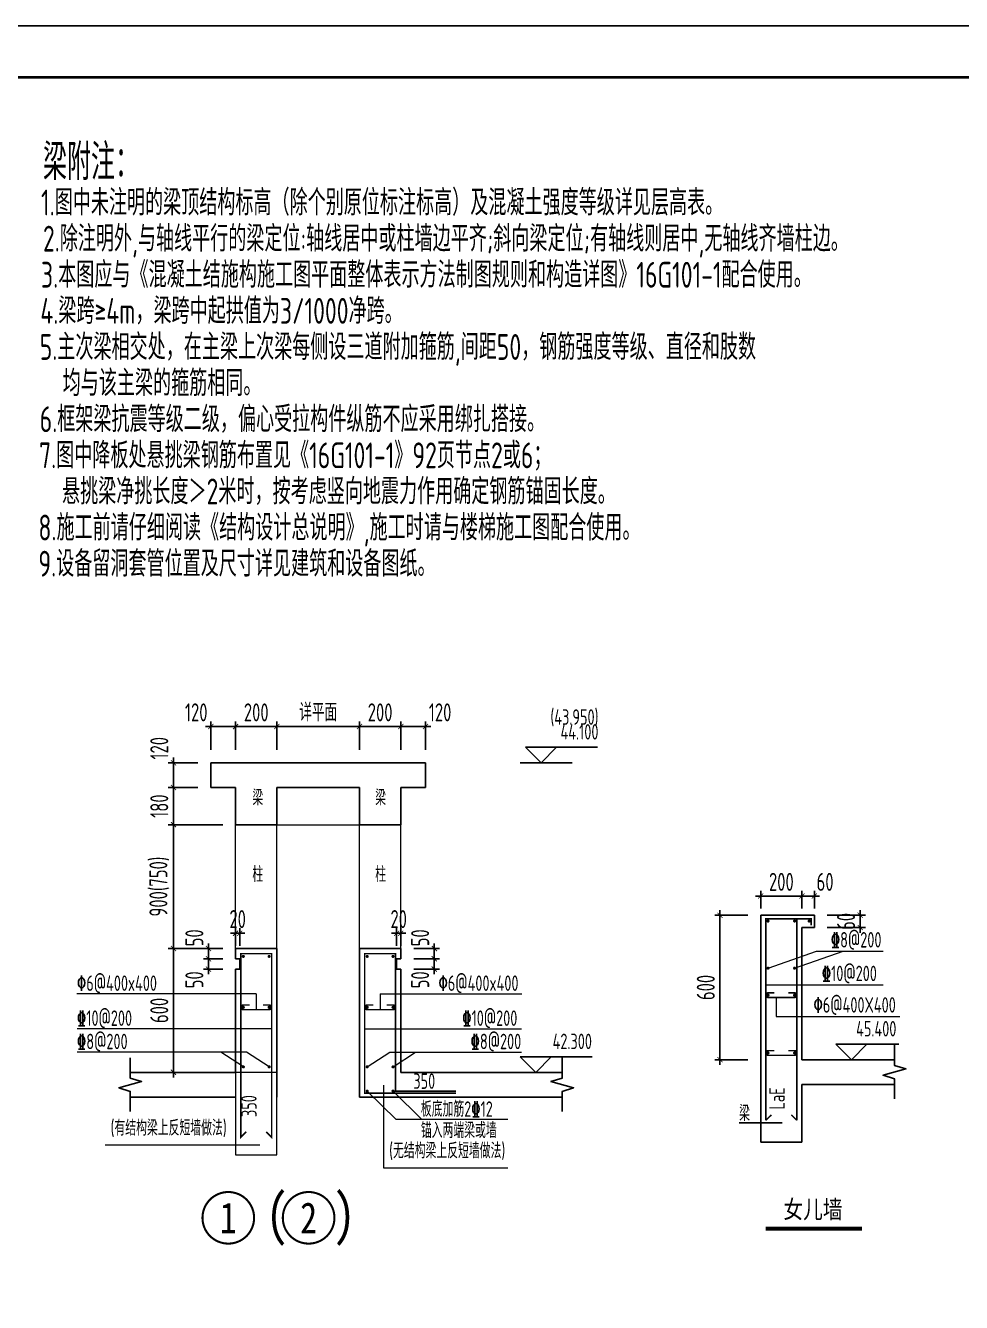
# Model space of a CAD drawing. Header units: millimetres. Extents: x -202076 to 1082610, y -439651 to 179350.
# Drawn here: x 464497 to 482626, y -378228 to -353478 of the extents above; entities that cross this region are included whole.
import ezdxf
from ezdxf.enums import TextEntityAlignment as Align

# ---------------------------------------------------------------- set-up
doc = ezdxf.new("R2010")
doc.units = ezdxf.units.MM
doc.header["$LTSCALE"] = 1000
for name, color, linetype in [('A_STR-砼墙', 51, 'Continuous'), ('A_STR-砼柱', 51, 'Continuous'), ('REIN', 1, 'Continuous'), ('s-dim', 3, 'Continuous'), ('S-REIN', 1, 'Continuous'), ('s-text', 7, 'Continuous'), ('s-thin', 3, 'Continuous'), ('TEXT', 7, 'Continuous'), ('THIN', 7, 'Continuous'), ('TK', 7, 'Continuous'), ('墙柱说明', 7, 'Continuous'), ('楼板负筋钢筋', 1, 'Continuous')]:
    doc.layers.add(name, color=color, linetype=linetype)
doc.layers.add('DIM', color=3, linetype='Continuous', lineweight=0)
doc.layers.add('尺寸标注-板', color=3, linetype='Continuous', lineweight=18)
doc.styles.add('-宋体', font='simhei.ttf', dxfattribs={"width": 0.8})
doc.styles.add('_ROS', font='ros.shx', dxfattribs={"width": 0.6, "bigfont": 'JD.SHX'})
doc.styles.add('TSSD_Dimension', font='tssdeng.shx', dxfattribs={"width": 0.7, "bigfont": 'hztxt.shx'})
doc.styles.add('TSSD_Label', font='tssdeng.shx', dxfattribs={"width": 0.7, "bigfont": 'Hztxt.shx'})
doc.styles.add('TSSD_Num', font='Tssdeng.shx', dxfattribs={"width": 0.7, "bigfont": 'hztxt.shx'})
doc.styles.add('TSSD_Rein', font='tssdeng.shx', dxfattribs={"width": 0.7, "bigfont": 'hztxt.shx'})
doc.dimstyles.new('TSSD_25_100', dxfattribs={"dimtxt": 350, "dimasz": 100, "dimexe": 100, "dimexo": 250, "dimgap": 100, "dimtad": 1, "dimdec": 0, "dimlfac": 0.25, "dimzin": 0, "dimdsep": 46, "dimtxsty": 'TSSD_Dimension', "dimblk": 'ARCHTICK', "dimblk1": 'ARCHTICK', "dimblk2": 'ARCHTICK', "dimcen": 0, "dimdle": 100, "dimclrt": 7, "dimadec": 0, "dimazin": 0, "dimtfac": 1, "dimtdec": 0, "dimtix": 1, "dimtmove": 2, "dimatfit": 3, "dimfxl": 1, "dimtolj": 1, "dimtzin": 0, "dimarcsym": 0})

# ---------------------------------------------------------------- blocks, each defined once
blk = doc.blocks.new('图框-A1')
for points, const_width in [([(0, 0), (841, 0), (841, 594), (0, 594)], 0.05), ([(766, 584), (25, 584), (25, 10), (766, 10)], 0.5)]:
    blk.add_lwpolyline(points, close=True, dxfattribs=dict(const_width=const_width))
blk = doc.blocks.new('_ARCHTICK')
at = {"color": 0, "linetype": 'ByBlock', "const_width": 0.15}
blk.add_lwpolyline([(-0.5, -0.5), (0.5, 0.5)], dxfattribs=at)
blk = doc.blocks.new('*D3379')
at = {"layer": 'Defpoints', "color": 0, "transparency": 16777216}
for p in [(468565, -367066), (468085, -367768), (468565, -367768)]:
    blk.add_point(p, dxfattribs=at)
at = {"layer": 's-dim', "color": 0, "lineweight": -2, "transparency": 16777216}
for p, q in [((468085, -367518), (468085, -366966)), ((468565, -367518), (468565, -366966)), ((467985, -367066), (468665, -367066))]:
    blk.add_line(p, q, dxfattribs=at)
at = {"layer": 's-dim', "color": 0, "lineweight": -2, "transparency": 16777216, "xscale": 100, "yscale": 100, "zscale": 100, "rotation": 180}
blk.add_blockref('_ARCHTICK', (468085, -367066), dxfattribs=at)
at = {"layer": 's-dim', "color": 0, "lineweight": -2, "transparency": 16777216, "xscale": 100, "yscale": 100, "zscale": 100}
blk.add_blockref('_ARCHTICK', (468565, -367066), dxfattribs=at)
at = {"layer": 's-dim', "color": 7, "transparency": 16777216, "insert": (467803, -366791), "char_height": 350, "attachment_point": 5, "style": 'TSSD_Dimension'}
blk.add_mtext('\\A1;120', dxfattribs=at)
blk = doc.blocks.new('*D3380')
at = {"layer": 'Defpoints', "color": 0, "transparency": 16777216}
for p in [(469365, -367066), (468565, -367768), (469365, -367768)]:
    blk.add_point(p, dxfattribs=at)
at = {"layer": 's-dim', "color": 0, "lineweight": -2, "transparency": 16777216}
for p, q in [((468565, -367518), (468565, -366966)), ((469365, -367518), (469365, -366966)), ((468465, -367066), (469465, -367066))]:
    blk.add_line(p, q, dxfattribs=at)
at = {"layer": 's-dim', "color": 0, "lineweight": -2, "transparency": 16777216, "xscale": 100, "yscale": 100, "zscale": 100, "rotation": 180}
blk.add_blockref('_ARCHTICK', (468565, -367066), dxfattribs=at)
at = {"layer": 's-dim', "color": 0, "lineweight": -2, "transparency": 16777216, "xscale": 100, "yscale": 100, "zscale": 100}
blk.add_blockref('_ARCHTICK', (469365, -367066), dxfattribs=at)
at = {"layer": 's-dim', "color": 7, "transparency": 16777216, "insert": (468965, -366791), "char_height": 350, "attachment_point": 5, "style": 'TSSD_Dimension'}
blk.add_mtext('\\A1;200', dxfattribs=at)
blk = doc.blocks.new('*D3381')
at = {"layer": 'Defpoints', "color": 0, "transparency": 16777216}
for p in [(470965, -367066), (469365, -367768), (470965, -367768)]:
    blk.add_point(p, dxfattribs=at)
at = {"layer": 's-dim', "color": 0, "lineweight": -2, "transparency": 16777216}
for p, q in [((469365, -367518), (469365, -366966)), ((470965, -367518), (470965, -366966)), ((469265, -367066), (471065, -367066))]:
    blk.add_line(p, q, dxfattribs=at)
at = {"layer": 's-dim', "color": 0, "lineweight": -2, "transparency": 16777216, "xscale": 100, "yscale": 100, "zscale": 100, "rotation": 180}
blk.add_blockref('_ARCHTICK', (469365, -367066), dxfattribs=at)
at = {"layer": 's-dim', "color": 0, "lineweight": -2, "transparency": 16777216, "xscale": 100, "yscale": 100, "zscale": 100}
blk.add_blockref('_ARCHTICK', (470965, -367066), dxfattribs=at)
at = {"layer": 's-dim', "color": 7, "transparency": 16777216, "insert": (470165, -366791), "char_height": 350, "attachment_point": 5, "style": 'TSSD_Dimension'}
blk.add_mtext('\\A1;详平面', dxfattribs=at)
blk = doc.blocks.new('*D3382')
at = {"layer": 'Defpoints', "color": 0, "transparency": 16777216}
for p in [(471765, -367066), (470965, -367768), (471765, -367768)]:
    blk.add_point(p, dxfattribs=at)
at = {"layer": 's-dim', "color": 0, "lineweight": -2, "transparency": 16777216}
for p, q in [((470965, -367518), (470965, -366966)), ((471765, -367518), (471765, -366966)), ((470865, -367066), (471865, -367066))]:
    blk.add_line(p, q, dxfattribs=at)
at = {"layer": 's-dim', "color": 0, "lineweight": -2, "transparency": 16777216, "xscale": 100, "yscale": 100, "zscale": 100, "rotation": 180}
blk.add_blockref('_ARCHTICK', (470965, -367066), dxfattribs=at)
at = {"layer": 's-dim', "color": 0, "lineweight": -2, "transparency": 16777216, "xscale": 100, "yscale": 100, "zscale": 100}
blk.add_blockref('_ARCHTICK', (471765, -367066), dxfattribs=at)
at = {"layer": 's-dim', "color": 7, "transparency": 16777216, "insert": (471365, -366791), "char_height": 350, "attachment_point": 5, "style": 'TSSD_Dimension'}
blk.add_mtext('\\A1;200', dxfattribs=at)
blk = doc.blocks.new('*D3383')
at = {"layer": 'Defpoints', "color": 0, "transparency": 16777216}
for p in [(472245, -367066), (471765, -367768), (472245, -367768)]:
    blk.add_point(p, dxfattribs=at)
at = {"layer": 's-dim', "color": 0, "lineweight": -2, "transparency": 16777216}
for p, q in [((471765, -367518), (471765, -366966)), ((472245, -367518), (472245, -366966)), ((471665, -367066), (472345, -367066))]:
    blk.add_line(p, q, dxfattribs=at)
at = {"layer": 's-dim', "color": 0, "lineweight": -2, "transparency": 16777216, "xscale": 100, "yscale": 100, "zscale": 100, "rotation": 180}
blk.add_blockref('_ARCHTICK', (471765, -367066), dxfattribs=at)
at = {"layer": 's-dim', "color": 0, "lineweight": -2, "transparency": 16777216, "xscale": 100, "yscale": 100, "zscale": 100}
blk.add_blockref('_ARCHTICK', (472245, -367066), dxfattribs=at)
at = {"layer": 's-dim', "color": 7, "transparency": 16777216, "insert": (472527, -366791), "char_height": 350, "attachment_point": 5, "style": 'TSSD_Dimension'}
blk.add_mtext('\\A1;120', dxfattribs=at)
blk = doc.blocks.new('*D3384')
at = {"layer": 'Defpoints', "color": 0, "transparency": 16777216}
for p in [(468085, -367768), (467362, -368248), (468085, -368248)]:
    blk.add_point(p, dxfattribs=at)
at = {"layer": 's-dim', "color": 0, "lineweight": -2, "transparency": 16777216}
for p, q in [((467835, -367768), (467262, -367768)), ((467362, -367668), (467362, -368348)), ((467835, -368248), (467262, -368248))]:
    blk.add_line(p, q, dxfattribs=at)
at = {"layer": 's-dim', "color": 0, "lineweight": -2, "transparency": 16777216, "xscale": 100, "yscale": 100, "zscale": 100}
for p, rotation in [((467362, -367768), 90), ((467362, -368248), 270)]:
    blk.add_blockref('_ARCHTICK', p, dxfattribs=dict(at, rotation=rotation))
at = {"layer": 's-dim', "color": 7, "transparency": 16777216, "insert": (467087, -367486), "char_height": 350, "attachment_point": 5, "rotation": 90, "style": 'TSSD_Dimension'}
blk.add_mtext('\\A1;120', dxfattribs=at)
blk = doc.blocks.new('*D3385')
at = {"layer": 'Defpoints', "color": 0, "transparency": 16777216}
for p in [(468085, -368248), (467362, -368968), (468565, -368968)]:
    blk.add_point(p, dxfattribs=at)
at = {"layer": 's-dim', "color": 0, "lineweight": -2, "transparency": 16777216}
for p, q in [((467835, -368248), (467262, -368248)), ((467362, -368148), (467362, -369068)), ((468315, -368968), (467262, -368968))]:
    blk.add_line(p, q, dxfattribs=at)
at = {"layer": 's-dim', "color": 0, "lineweight": -2, "transparency": 16777216, "xscale": 100, "yscale": 100, "zscale": 100}
for p, rotation in [((467362, -368248), 90), ((467362, -368968), 270)]:
    blk.add_blockref('_ARCHTICK', p, dxfattribs=dict(at, rotation=rotation))
at = {"layer": 's-dim', "color": 7, "transparency": 16777216, "insert": (467087, -368608), "char_height": 350, "attachment_point": 5, "rotation": 90, "style": 'TSSD_Dimension'}
blk.add_mtext('\\A1;180', dxfattribs=at)
blk = doc.blocks.new('*D3386')
at = {"layer": 'Defpoints', "color": 0, "transparency": 16777216}
for p in [(468565, -368968), (467362, -371368), (468565, -371368)]:
    blk.add_point(p, dxfattribs=at)
at = {"layer": 's-dim', "color": 0, "lineweight": -2, "transparency": 16777216}
for p, q in [((468315, -368968), (467262, -368968)), ((467362, -368868), (467362, -371468)), ((468315, -371368), (467262, -371368))]:
    blk.add_line(p, q, dxfattribs=at)
at = {"layer": 's-dim', "color": 0, "lineweight": -2, "transparency": 16777216, "xscale": 100, "yscale": 100, "zscale": 100}
for p, rotation in [((467362, -368968), 90), ((467362, -371368), 270)]:
    blk.add_blockref('_ARCHTICK', p, dxfattribs=dict(at, rotation=rotation))
at = {"layer": 's-dim', "color": 7, "transparency": 16777216, "insert": (467087, -370168), "char_height": 350, "attachment_point": 5, "rotation": 90, "style": 'TSSD_Dimension'}
blk.add_mtext('\\A1;900(750)', dxfattribs=at)
blk = doc.blocks.new('*D3387')
at = {"layer": 'Defpoints', "color": 0, "transparency": 16777216}
for p in [(468565, -371368), (467362, -373768), (468565, -373768)]:
    blk.add_point(p, dxfattribs=at)
at = {"layer": 's-dim', "color": 0, "lineweight": -2, "transparency": 16777216}
for p, q in [((468315, -371368), (467262, -371368)), ((467362, -371268), (467362, -373868)), ((468315, -373768), (467262, -373768))]:
    blk.add_line(p, q, dxfattribs=at)
at = {"layer": 's-dim', "color": 0, "lineweight": -2, "transparency": 16777216, "xscale": 100, "yscale": 100, "zscale": 100}
for p, rotation in [((467362, -371368), 90), ((467362, -373768), 270)]:
    blk.add_blockref('_ARCHTICK', p, dxfattribs=dict(at, rotation=rotation))
at = {"layer": 's-dim', "color": 7, "transparency": 16777216, "insert": (467087, -372568), "char_height": 350, "attachment_point": 5, "rotation": 90, "style": 'TSSD_Dimension'}
blk.add_mtext('\\A1;600', dxfattribs=at)
blk = doc.blocks.new('*D3388')
at = {"layer": 'Defpoints', "color": 0, "transparency": 16777216}
for p in [(468042, -371368), (468565, -371368), (468565, -371568)]:
    blk.add_point(p, dxfattribs=at)
at = {"layer": 's-dim', "color": 0, "lineweight": -2, "transparency": 16777216}
for p, q in [((468315, -371368), (467942, -371368)), ((468042, -371668), (468042, -371268)), ((468315, -371568), (467942, -371568))]:
    blk.add_line(p, q, dxfattribs=at)
at = {"layer": 's-dim', "color": 0, "lineweight": -2, "transparency": 16777216, "xscale": 100, "yscale": 100, "zscale": 100}
for p, rotation in [((468042, -371368), 90), ((468042, -371568), 270)]:
    blk.add_blockref('_ARCHTICK', p, dxfattribs=dict(at, rotation=rotation))
at = {"layer": 's-dim', "color": 7, "transparency": 16777216, "insert": (467767, -371161), "char_height": 350, "attachment_point": 5, "rotation": 90, "style": 'TSSD_Dimension'}
blk.add_mtext('\\A1;50', dxfattribs=at)
blk = doc.blocks.new('*D3389')
at = {"layer": 'Defpoints', "color": 0, "transparency": 16777216}
for p in [(468565, -371568), (468042, -371768), (468565, -371768)]:
    blk.add_point(p, dxfattribs=at)
at = {"layer": 's-dim', "color": 0, "lineweight": -2, "transparency": 16777216}
for p, q in [((468042, -371468), (468042, -371868)), ((468315, -371568), (467942, -371568)), ((468315, -371768), (467942, -371768))]:
    blk.add_line(p, q, dxfattribs=at)
at = {"layer": 's-dim', "color": 0, "lineweight": -2, "transparency": 16777216, "xscale": 100, "yscale": 100, "zscale": 100}
for p, rotation in [((468042, -371568), 90), ((468042, -371768), 270)]:
    blk.add_blockref('_ARCHTICK', p, dxfattribs=dict(at, rotation=rotation))
at = {"layer": 's-dim', "color": 7, "transparency": 16777216, "insert": (467767, -371975), "char_height": 350, "attachment_point": 5, "rotation": 90, "style": 'TSSD_Dimension'}
blk.add_mtext('\\A1;50', dxfattribs=at)
blk = doc.blocks.new('*D3390')
at = {"layer": 'Defpoints', "color": 0, "transparency": 16777216}
for p in [(468645, -371073), (468565, -371568), (468645, -371568)]:
    blk.add_point(p, dxfattribs=at)
at = {"layer": 's-dim', "color": 0, "lineweight": -2, "transparency": 16777216}
for p, q in [((468565, -371318), (468565, -370973)), ((468645, -371318), (468645, -370973)), ((468565, -371073), (468465, -371073)), ((468565, -371073), (468645, -371073)), ((468645, -371073), (468745, -371073))]:
    blk.add_line(p, q, dxfattribs=at)
at = {"layer": 's-dim', "color": 0, "lineweight": -2, "transparency": 16777216, "xscale": 100, "yscale": 100, "zscale": 100}
blk.add_blockref('_ARCHTICK', (468565, -371073), dxfattribs=at)
at = {"layer": 's-dim', "color": 0, "lineweight": -2, "transparency": 16777216, "xscale": 100, "yscale": 100, "zscale": 100, "rotation": 180}
blk.add_blockref('_ARCHTICK', (468645, -371073), dxfattribs=at)
at = {"layer": 's-dim', "color": 7, "transparency": 16777216, "insert": (468605, -370798), "char_height": 350, "attachment_point": 5, "style": 'TSSD_Dimension'}
blk.add_mtext('\\A1;20', dxfattribs=at)
blk = doc.blocks.new('*D3391')
at = {"layer": 'Defpoints', "color": 0, "transparency": 16777216}
for p in [(471765, -371368), (472415, -371368), (471765, -371568)]:
    blk.add_point(p, dxfattribs=at)
at = {"layer": 's-dim', "color": 0, "lineweight": -2, "transparency": 16777216}
for p, q in [((472015, -371368), (472515, -371368)), ((472415, -371668), (472415, -371268)), ((472015, -371568), (472515, -371568))]:
    blk.add_line(p, q, dxfattribs=at)
at = {"layer": 's-dim', "color": 0, "lineweight": -2, "transparency": 16777216, "xscale": 100, "yscale": 100, "zscale": 100}
for p, rotation in [((472415, -371368), 90), ((472415, -371568), 270)]:
    blk.add_blockref('_ARCHTICK', p, dxfattribs=dict(at, rotation=rotation))
at = {"layer": 's-dim', "color": 7, "transparency": 16777216, "insert": (472140, -371161), "char_height": 350, "attachment_point": 5, "rotation": 90, "style": 'TSSD_Dimension'}
blk.add_mtext('\\A1;50', dxfattribs=at)
blk = doc.blocks.new('*D3392')
at = {"layer": 'Defpoints', "color": 0, "transparency": 16777216}
for p in [(471765, -371568), (471765, -371768), (472415, -371768)]:
    blk.add_point(p, dxfattribs=at)
at = {"layer": 's-dim', "color": 0, "lineweight": -2, "transparency": 16777216}
for p, q in [((472415, -371468), (472415, -371868)), ((472015, -371568), (472515, -371568)), ((472015, -371768), (472515, -371768))]:
    blk.add_line(p, q, dxfattribs=at)
at = {"layer": 's-dim', "color": 0, "lineweight": -2, "transparency": 16777216, "xscale": 100, "yscale": 100, "zscale": 100}
for p, rotation in [((472415, -371568), 90), ((472415, -371768), 270)]:
    blk.add_blockref('_ARCHTICK', p, dxfattribs=dict(at, rotation=rotation))
at = {"layer": 's-dim', "color": 7, "transparency": 16777216, "insert": (472140, -371975), "char_height": 350, "attachment_point": 5, "rotation": 90, "style": 'TSSD_Dimension'}
blk.add_mtext('\\A1;50', dxfattribs=at)
blk = doc.blocks.new('*D3393')
at = {"layer": 'Defpoints', "color": 0, "transparency": 16777216}
for p in [(471685, -371073), (471685, -371568), (471765, -371568)]:
    blk.add_point(p, dxfattribs=at)
at = {"layer": 's-dim', "color": 0, "lineweight": -2, "transparency": 16777216}
for p, q in [((471685, -371318), (471685, -370973)), ((471765, -371318), (471765, -370973)), ((471685, -371073), (471585, -371073)), ((471765, -371073), (471685, -371073)), ((471765, -371073), (471865, -371073))]:
    blk.add_line(p, q, dxfattribs=at)
at = {"layer": 's-dim', "color": 0, "lineweight": -2, "transparency": 16777216, "xscale": 100, "yscale": 100, "zscale": 100}
blk.add_blockref('_ARCHTICK', (471685, -371073), dxfattribs=at)
at = {"layer": 's-dim', "color": 0, "lineweight": -2, "transparency": 16777216, "xscale": 100, "yscale": 100, "zscale": 100, "rotation": 180}
blk.add_blockref('_ARCHTICK', (471765, -371073), dxfattribs=at)
at = {"layer": 's-dim', "color": 7, "transparency": 16777216, "insert": (471725, -370798), "char_height": 350, "attachment_point": 5, "style": 'TSSD_Dimension'}
blk.add_mtext('\\A1;20', dxfattribs=at)
blk = doc.blocks.new('ts_idx1')
at = {"color": 0, "linetype": 'ByBlock', "lineweight": -2, "const_width": 0.04}
blk.add_lwpolyline([(-0.5, 0, 1), (0.5, 0, 1)], format="xyb", close=True, dxfattribs=at)
at = {"color": 0, "linetype": 'ByBlock', "lineweight": -2, "style": 'TSSD_Num', "width": 0.7}
blk.add_attdef('A', text='', height=0.6, dxfattribs=at).set_placement((0, 0), align=Align.MIDDLE_CENTER)
blk = doc.blocks.new('*D3549')
at = {"layer": 'Defpoints', "color": 0, "transparency": 16777216}
for p in [(479777, -370351), (479537, -370843), (479777, -370843)]:
    blk.add_point(p, dxfattribs=at)
at = {"layer": 's-dim', "color": 0, "lineweight": -2, "transparency": 16777216}
for p, q in [((479537, -370593), (479537, -370251)), ((479777, -370593), (479777, -370251)), ((479437, -370351), (479877, -370351))]:
    blk.add_line(p, q, dxfattribs=at)
at = {"layer": 's-dim', "color": 0, "lineweight": -2, "transparency": 16777216, "xscale": 100, "yscale": 100, "zscale": 100, "rotation": 180}
blk.add_blockref('_ARCHTICK', (479537, -370351), dxfattribs=at)
at = {"layer": 's-dim', "color": 0, "lineweight": -2, "transparency": 16777216, "xscale": 100, "yscale": 100, "zscale": 100}
blk.add_blockref('_ARCHTICK', (479777, -370351), dxfattribs=at)
at = {"layer": 's-dim', "color": 7, "transparency": 16777216, "insert": (479984, -370076), "char_height": 350, "attachment_point": 5, "style": 'TSSD_Dimension'}
blk.add_mtext('\\A1;60', dxfattribs=at)
blk = doc.blocks.new('*D3550')
at = {"layer": 'Defpoints', "color": 0, "transparency": 16777216}
for p in [(479537, -370351), (478737, -370843), (479537, -370843)]:
    blk.add_point(p, dxfattribs=at)
at = {"layer": 's-dim', "color": 0, "lineweight": -2, "transparency": 16777216}
for p, q in [((478737, -370593), (478737, -370251)), ((479537, -370593), (479537, -370251)), ((478637, -370351), (479637, -370351))]:
    blk.add_line(p, q, dxfattribs=at)
at = {"layer": 's-dim', "color": 0, "lineweight": -2, "transparency": 16777216, "xscale": 100, "yscale": 100, "zscale": 100, "rotation": 180}
blk.add_blockref('_ARCHTICK', (478737, -370351), dxfattribs=at)
at = {"layer": 's-dim', "color": 0, "lineweight": -2, "transparency": 16777216, "xscale": 100, "yscale": 100, "zscale": 100}
blk.add_blockref('_ARCHTICK', (479537, -370351), dxfattribs=at)
at = {"layer": 's-dim', "color": 7, "transparency": 16777216, "insert": (479137, -370076), "char_height": 350, "attachment_point": 5, "style": 'TSSD_Dimension'}
blk.add_mtext('\\A1;200', dxfattribs=at)
blk = doc.blocks.new('*D3551')
at = {"layer": 'Defpoints', "color": 0, "transparency": 16777216}
for p in [(477948, -370723), (478737, -370723), (478737, -373523)]:
    blk.add_point(p, dxfattribs=at)
at = {"layer": 'DIM', "color": 0, "lineweight": -2, "transparency": 16777216}
for p, q in [((478487, -370723), (477848, -370723)), ((477948, -373623), (477948, -370623)), ((478487, -373523), (477848, -373523))]:
    blk.add_line(p, q, dxfattribs=at)
at = {"layer": 'DIM', "color": 0, "lineweight": -2, "transparency": 16777216, "xscale": 100, "yscale": 100, "zscale": 100}
for p, rotation in [((477948, -370723), 90), ((477948, -373523), 270)]:
    blk.add_blockref('_ARCHTICK', p, dxfattribs=dict(at, rotation=rotation))
at = {"layer": 'DIM', "color": 7, "transparency": 16777216, "insert": (477673, -372123), "char_height": 350, "attachment_point": 5, "rotation": 90, "style": 'TSSD_Dimension'}
blk.add_mtext('\\A1;600', dxfattribs=at)
blk = doc.blocks.new('*D3552')
at = {"layer": 'Defpoints', "color": 0, "transparency": 16777216}
for p in [(479777, -370723), (480665, -370723), (479777, -370963)]:
    blk.add_point(p, dxfattribs=at)
at = {"layer": 'DIM', "color": 0, "lineweight": -2, "transparency": 16777216}
for p, q in [((480027, -370723), (480765, -370723)), ((480665, -370723), (480665, -370623)), ((480665, -370963), (480665, -370723)), ((480027, -370963), (480765, -370963)), ((480665, -370963), (480665, -371063))]:
    blk.add_line(p, q, dxfattribs=at)
at = {"layer": 'DIM', "color": 0, "lineweight": -2, "transparency": 16777216, "xscale": 100, "yscale": 100, "zscale": 100}
for p, rotation in [((480665, -370723), 270), ((480665, -370963), 90)]:
    blk.add_blockref('_ARCHTICK', p, dxfattribs=dict(at, rotation=rotation))
at = {"layer": 'DIM', "color": 7, "transparency": 16777216, "insert": (480390, -370843), "char_height": 350, "attachment_point": 5, "rotation": 90, "style": 'TSSD_Dimension'}
blk.add_mtext('\\A1;60', dxfattribs=at)

msp = doc.modelspace()

# ---------------------------------------------------------------- linework, layer by layer
msp.add_lwpolyline([(500752.8, -412881), (500752.8, -353481), (416652.8, -353481), (416652.8, -412881)], close=True)
at = {"layer": 'A_STR-砼墙'}
for p, q in [((478737.1, -370723.1), (478737.1, -375123.1)), ((479777.1, -370723.1), (478737.1, -370723.1)), ((479777.1, -370723.1), (479777.1, -370963.1)), ((479537.1, -370963.1), (479537.1, -373523.1)), ((479777.1, -370963.1), (479537.1, -370963.1)), ((479537.1, -373523.1), (481328.8, -373523.1)), ((478737.1, -374003.1), (478737.1, -374723.1)), ((481328.8, -374003.1), (479537.1, -374003.1)), ((479537.1, -375123.1), (479537.1, -374003.1)), ((478737.1, -375123.1), (479537.1, -375123.1))]:
    msp.add_line(p, q, dxfattribs=at)
at = {"layer": 'A_STR-砼柱'}
for p, q in [((468085, -367768.2), (472244.8, -367768.2)), ((468085, -368248.2), (468085, -367768.2)), ((472244.8, -368248.2), (472244.8, -367768.2)), ((468085, -368248.2), (468565, -368248.2)), ((468565, -368968.2), (468565, -368248.2)), ((469365, -368248.2), (470964.8, -368248.2)), ((469365, -368968.2), (469365, -368248.2)), ((470964.8, -368968.2), (470964.8, -368248.2)), ((471764.8, -368248.2), (472244.8, -368248.2)), ((471764.8, -368968.2), (471764.8, -368248.2)), ((468565, -368968.2), (469365, -368968.2)), ((471764.8, -368968.2), (470964.8, -368968.2)), ((468565, -371368.2), (468565, -371568.2)), ((468565, -371368.2), (469365, -371368.2)), ((469365, -371368.2), (469365, -374248.2)), ((470964.8, -371368.2), (470964.8, -374248.2)), ((471764.8, -371368.2), (470964.8, -371368.2)), ((471764.8, -371368.2), (471764.8, -371568.2)), ((468645, -371568.2), (468565, -371568.2)), ((468645, -371568.2), (468645, -371768.2)), ((471684.8, -371568.2), (471764.8, -371568.2)), ((471684.8, -371568.2), (471684.8, -371768.2)), ((468565, -371768.2), (468565, -373768.2)), ((468645, -371768.2), (468565, -371768.2)), ((471684.8, -371768.2), (471764.8, -371768.2)), ((471764.8, -371768.2), (471764.8, -373768.2)), ((466523.7, -373768.2), (468565, -373768.2)), ((474892.6, -373768.2), (471764.8, -373768.2)), ((466523.7, -374248.2), (468565, -374248.2)), ((474892.6, -374248.2), (470964.8, -374248.2))]:
    msp.add_line(p, q, dxfattribs=at)
at = {"layer": 'REIN'}
for points in [[(478837.1, -374699.2, 30, 30, 0), (478943.2, -374593.1, 0, 0, 0)], [(479437.1, -374699.2, 30, 30, 0), (479331, -374593.1, 0, 0, 0)]]:
    msp.add_lwpolyline(points, format="xyseb", dxfattribs=at)
at = {"layer": 'S-REIN', "const_width": 30}
for points in [[(478863.7, -370835.7, 1), (478893.7, -370835.7, 1)], [(479378.3, -370835.7, 1), (479408.3, -370835.7, 1)], [(479660.3, -370835.7, 1), (479690.3, -370835.7, 1)], [(468700.3, -371520.8, 1), (468730.3, -371520.8, 1)], [(469229.8, -371520.8, -1), (469199.8, -371520.8, -1)], [(471100, -371520.8, 1), (471130, -371520.8, 1)], [(471629.6, -371520.8, -1), (471599.6, -371520.8, -1)], [(478863.7, -371749.2, 1), (478893.7, -371749.2, 1)], [(479378.3, -371749.2, 1), (479408.3, -371749.2, 1)], [(468700.3, -372508.4, 1), (468730.3, -372508.4, 1)], [(469229.8, -372508.4, -1), (469199.8, -372508.4, -1)], [(471100, -372508.4, 1), (471130, -372508.4, 1)], [(471629.6, -372508.4, -1), (471599.6, -372508.4, -1)], [(478863.7, -372272.7, 1), (478893.7, -372272.7, 1)], [(479378.3, -372272.7, 1), (479408.3, -372272.7, 1)], [(478863.7, -373392.5, 1), (478893.7, -373392.5, 1)], [(479378.3, -373392.5, 1), (479408.3, -373392.5, 1)], [(468700.3, -373662, -1), (468730.3, -373662, -1)], [(469229.8, -373662, 1), (469199.8, -373662, 1)], [(471100, -373662, -1), (471130, -373662, -1)], [(471629.6, -373662, 1), (471599.6, -373662, 1)], [(471100, -374131.5, -1), (471130, -374131.5, -1)], [(471629.6, -374131.5, 1), (471599.6, -374131.5, 1)]]:
    msp.add_lwpolyline(points, format="xyb", close=True, dxfattribs=at)
for points in [[(478998.7, -372227.7), (478878.7, -372227.7, 1), (478878.7, -372317.7), (479393.3, -372317.7, 1), (479393.3, -372227.7), (479273.3, -372227.7)], [(468835.3, -372463.4), (468715.3, -372463.4, 1), (468715.3, -372553.4), (469214.8, -372553.4, 1), (469214.8, -372463.4), (469094.8, -372463.4)], [(471494.6, -372463.4), (471614.6, -372463.4, -1), (471614.6, -372553.4), (471115, -372553.4, -1), (471115, -372463.4), (471235, -372463.4)], [(478998.7, -373347.5), (478878.7, -373347.5, 1), (478878.7, -373437.5), (479393.3, -373437.5, 1), (479393.3, -373347.5), (479273.3, -373347.5)]]:
    msp.add_lwpolyline(points, format="xyb", dxfattribs=at)
at = {"layer": 's-text'}
msp.add_line((479151, -374746), (478323.2, -374746), dxfattribs=at)
at = {"layer": 's-thin'}
for p, q in [((474483.7, -367768.2), (474183.7, -367468.2)), ((474183.7, -367468.2), (474783.7, -367468.2)), ((474483.7, -367768.2), (474783.7, -367468.2)), ((474783.7, -367468.2), (475576.1, -367468.2)), ((474080.3, -367768.2), (475083.7, -367768.2)), ((480493.3, -373523.1), (480193.3, -373223.1)), ((480193.3, -373223.1), (481413.3, -373223.1)), ((480493.3, -373523.1), (480793.3, -373223.1)), ((474380.3, -373768.2), (474080.3, -373468.2)), ((474080.3, -373468.2), (474680.3, -373468.2)), ((474380.3, -373768.2), (474680.3, -373468.2)), ((474680.3, -373468.2), (475472.7, -373468.2))]:
    msp.add_line(p, q, dxfattribs=at)
for points in [[(481328.8, -374283.1), (481328.8, -373893.1), (481108.8, -373823.1), (481548.8, -373703.1), (481328.8, -373633.1), (481328.8, -373243.1)], [(466523.7, -374528.2), (466523.7, -374138.2), (466303.7, -374068.2), (466743.7, -373948.2), (466523.7, -373878.2), (466523.7, -373488.2)], [(474892.6, -374528.2), (474892.6, -374138.2), (475112.6, -374068.2), (474672.6, -373948.2), (474892.6, -373878.2), (474892.6, -373488.2)]]:
    msp.add_lwpolyline(points, dxfattribs=at)
at = {"layer": '墙柱说明', "ltscale": 1000, "const_width": 75}
msp.add_lwpolyline([(478832, -376798), (480698.1, -376798)], dxfattribs=at)
at = {"layer": '尺寸标注-板'}
for p, q in [((468565, -371368.2), (468565, -368968.2)), ((469365, -371368.2), (469365, -368968.2)), ((469365, -368968.2), (470964.8, -368968.2)), ((470964.8, -371368.2), (470964.8, -368968.2)), ((471764.8, -371368.2), (471764.8, -368968.2)), ((478878.7, -371749.2), (479817.8, -371421.7)), ((479393.3, -371749.2), (480332.3, -371421.7)), ((479817.8, -371421.7), (481106.3, -371421.7)), ((478837.1, -372073.9), (481106.3, -372073.9)), ((468965, -372245.2), (465487, -372245.2)), ((468965, -372245.2), (468965, -372553.4)), ((471364.8, -372245.2), (471364.8, -372553.4)), ((471364.8, -372245.2), (474109.8, -372245.2)), ((479036, -372317.7), (479036, -372684.6)), ((479036, -372684.6), (481430, -372684.6)), ((469265, -372923), (465494.5, -372923)), ((471064.8, -372923), (474102.3, -372923)), ((468777.4, -373375.1), (465495.1, -373375.1)), ((468715.2, -373661.1), (468277.8, -373375.1)), ((469214.8, -373661.1), (468777.4, -373375.1)), ((471115, -373661.1), (471552.4, -373375.1)), ((471552.4, -373375.1), (474101.7, -373375.1)), ((471614.6, -373661.1), (472052, -373375.1)), ((468565, -373768.2), (468565, -375368.2)), ((469365, -373768.2), (468565, -373768.2)), ((469365, -375368.2), (469365, -373768.2)), ((471115, -374131.5), (471675.7, -374685.3)), ((471433.4, -374016.7), (471433.4, -375621.7)), ((471614.6, -374131.5), (472175.3, -374685.3)), ((473838, -374685.3), (471675.7, -374685.3)), ((469032.5, -375179.6), (466037.1, -375179.6)), ((468565, -375368.2), (469365, -375368.2)), ((471433.4, -375621.7), (473838.2, -375621.7))]:
    msp.add_line(p, q, dxfattribs=at)
at = {"layer": '楼板负筋钢筋', "const_width": 30}
for points in [[(478837.1, -374699.2), (478837.1, -370793.7), (479716.4, -370793.7), (479716.4, -370918.5)], [(479437.1, -374699.2), (479437.1, -370793.7), (479097.4, -370793.7), (479097.4, -370793.7)], [(468771.1, -374921.3), (468665, -375027.4), (468665, -371468.2), (469265, -371468.2), (469265, -375027.4), (469159, -374921.3)], [(472834.1, -374171.1), (471064.8, -374171.1), (471064.8, -371468.2), (471664.8, -371468.2), (471664.8, -374133.4), (472834.1, -374133.4)]]:
    msp.add_lwpolyline(points, dxfattribs=at)

# ---------------------------------------------------------------- block references
at = {"xscale": 100, "yscale": 100, "zscale": 100}
msp.add_blockref('图框-A1', (416652.8, -412881), dxfattribs=at)
at = {"layer": 'THIN'}
ref = msp.add_blockref('ts_idx1', (468423.7, -376587.9), dxfattribs=dict(at, xscale=999.9999800000003, yscale=999.9999800000003, zscale=999.9999800000003))
ref.add_attrib('1', '1', dxfattribs={"height": 600, "style": '-宋体', "width": 0.8}).set_placement((468423.7, -376587.9), align=Align.MIDDLE_CENTER)
ref = msp.add_blockref('ts_idx1', (469979.9, -376587.9), dxfattribs=dict(at, xscale=999.9999800000003, yscale=999.9999800000003, zscale=999.9999800000003))
ref.add_attrib('1', '2', dxfattribs={"height": 600, "style": '-宋体', "width": 0.8}).set_placement((469979.9, -376587.9), align=Align.MIDDLE_CENTER)

# ---------------------------------------------------------------- texts
at = {"layer": 's-thin', "style": 'TSSD_Label', "width": 0.7}
msp.add_text('梁', height=300, dxfattribs=at).set_placement((478319.4, -374410.5), align=Align.TOP_LEFT)
at = {"layer": 'TEXT', "color": 3, "style": '_ROS', "width": 0.7}
msp.add_text('梁附注：', height=700, dxfattribs=at).set_placement((464833.3, -356474.3))
at = {"layer": 'TEXT', "color": 3, "style": 'TSSD_Rein', "width": 0.7}
for s, p in [('1.图中未注明的梁顶结构标高（除个别原位标注标高）及混凝土强度等级详见层高表。', (464795.8, -357159)), ('2.除注明外,与轴线平行的梁定位:轴线居中或柱墙边平齐;斜向梁定位;有轴线则居中,无轴线齐墙柱边。', (464833.3, -357859)), ('3.本图应与《混凝土结施构施工图平面整体表示方法制图规则和构造详图》16G101-1配合使用。', (464795.8, -358559)), ('4.梁跨≥4m，梁跨中起拱值为3/1000净跨。', (464783.3, -359259)), ('5.主次梁相交处，在主梁上次梁每侧设三道附加箍筋,间距50，钢筋强度等级、直径和肢数', (464770.8, -359959)), ('均与该主梁的箍筋相同。', (465215.9, -360659)), ('6.框架梁抗震等级二级，偏心受拉构件纵筋不应采用绑扎搭接。', (464770.8, -361359)), ('7.图中降板处悬挑梁钢筋布置见《16G101-1》92页节点2或6；', (464758.3, -362059)), ('悬挑梁净挑长度＞2米时，按考虑竖向地震力作用确定钢筋锚固长度。', (465203.4, -362759)), ('8.施工前请仔细阅读《结构设计总说明》,施工时请与楼梯施工图配合使用。', (464745.8, -363459)), ('9.设备留洞套管位置及尺寸详见建筑和设备图纸。', (464745.8, -364159))]:
    msp.add_text(s, height=500, rotation=0, dxfattribs=at).set_placement(p)
at = {"layer": 'TK'}
for s, height, style, width, p in [('(43.950)', 300, 'TSSD_Rein', 0.7, (475594.6, -367121.3)), ('44.100', 300, 'TSSD_Rein', 0.7, (475594.6, -367408.2)), ('42.300', 300, 'TSSD_Rein', 0.7, (475468, -373408.2)), ('(有结构梁上反短墙做法)', 300, 'TSSD_Rein', 0.7, (468393.1, -375085)), ('(无结构梁上反短墙做法)', 300, 'TSSD_Rein', 0.7, (473789.4, -375527.2)), ('(  )', 800, '-宋体', 0.8, (470889.8, -377158.1))]:
    msp.add_text(s, height=height, rotation=360, dxfattribs=dict(at, style=style, width=width)).set_placement(p, align=Align.BOTTOM_RIGHT)
at = {"layer": 'TK', "style": 'TSSD_Rein', "width": 0.7}
for s, p in [('%%1306@400x400', (465493.3, -372189.9)), ('%%13210@200', (465493.3, -372867.6)), ('%%1328@200', (465493.3, -373319.7)), ('板底加筋2%%13212', (472153.9, -374629.9))]:
    msp.add_text(s, height=300, rotation=360, dxfattribs=at).set_placement(p)
for s, p in [('%%1306@400x400', (472496.2, -372189.9)), ('%%13210@200', (472956.6, -372867.6)), ('%%1328@200', (473118.1, -373319.7)), ('锚入两端梁或墙', (472153.9, -375043))]:
    msp.add_text(s, height=300, dxfattribs=at).set_placement(p)
at = {"layer": '墙柱说明', "style": 'TSSD_Rein', "width": 0.7}
for s, p in [('梁', (469100.1, -368684.3)), ('梁', (471480.1, -368684.3)), ('柱', (469100.1, -370170.3)), ('柱', (471480.1, -370170.3))]:
    msp.add_text(s, height=300, rotation=360, dxfattribs=at).set_placement(p, align=Align.BOTTOM_RIGHT)
at = {"layer": '墙柱说明'}
for s, height, style, width, p in [('%%1328@200', 300, 'TSSD_Rein', 0.7, (480096.6, -371348.6)), ('%%13210@200', 300, 'TSSD_Rein', 0.7, (479921.2, -372000.8)), ('%%1306@400X400', 300, 'TSSD_Rein', 0.7, (479760.6, -372611.5)), ('女儿墙', 350, '-宋体', 0.8, (479177, -376598.2))]:
    msp.add_text(s, height=height, dxfattribs=dict(at, style=style, width=width)).set_placement(p)
at = {"layer": '墙柱说明', "style": 'TSSD_Rein', "width": 0.7}
msp.add_text('45.400', height=300, dxfattribs=at).set_placement((481365.6, -373163.1), align=Align.BOTTOM_RIGHT)
for s, rotation, p in [('350', 360, (472008.2, -374088.2)), ('LaE', 90, (479203.9, -374488.7)), ('350', 90, (468973.5, -374634.5))]:
    msp.add_text(s, height=300, rotation=rotation, dxfattribs=at).set_placement(p)

# ---------------------------------------------------------------- dimensions: what is measured, and where the dimension line sits
at = {"layer": 'DIM'}
dim = msp.add_linear_dim(base=(477948.3, -370723.1), p1=(478737.1, -373523.1), p2=(478737.1, -370723.1), angle=90, text='600', dimstyle='TSSD_25_100', dxfattribs=at)
dim.commit()
dim.dimension.update_dxf_attribs({"geometry": '*D3551', "text_midpoint": (477673.3, -372123.1)})
dim = msp.add_linear_dim(base=(480665.2, -370723.1), p1=(479777.1, -370963.1), p2=(479777.1, -370723.1), angle=90, dimstyle='TSSD_25_100', dxfattribs=at)
dim.commit()
dim.dimension.update_dxf_attribs({"geometry": '*D3552', "text_midpoint": (480390.2, -370843.1)})
at = {"layer": 's-dim'}
for base, p1, p2, picture, middle in [((468565, -367066.2), (468085, -367768.2), (468565, -367768.2), '*D3379', (467802.8, -366791.2)), ((472244.8, -367066.2), (471764.8, -367768.2), (472244.8, -367768.2), '*D3383', (472527, -366791.2))]:
    dim = msp.add_linear_dim(base=base, p1=p1, p2=p2, dimstyle='TSSD_25_100', override={"dimclrd": 0, "dimclre": 0, "dimclrt": 7}, dxfattribs=at)
    dim.commit()
    dim.dimension.update_dxf_attribs({"geometry": picture, "text_midpoint": middle, "dimtype": 160})
for base, p1, p2, picture, middle in [((469365, -367066.2), (468565, -367768.2), (469365, -367768.2), '*D3380', (468965, -366791.2)), ((471764.8, -367066.2), (470964.8, -367768.2), (471764.8, -367768.2), '*D3382', (471364.8, -366791.2)), ((468645, -371073.2), (468565, -371568.2), (468645, -371568.2), '*D3390', (468605, -370798.2))]:
    dim = msp.add_linear_dim(base=base, p1=p1, p2=p2, dimstyle='TSSD_25_100', override={"dimclrd": 0, "dimclre": 0, "dimclrt": 7}, dxfattribs=at)
    dim.commit()
    dim.dimension.update_dxf_attribs({"geometry": picture, "text_midpoint": middle})
dim = msp.add_linear_dim(base=(470964.8, -367066.2), p1=(469365, -367768.2), p2=(470964.8, -367768.2), text='详平面', dimstyle='TSSD_25_100', override={"dimclrd": 0, "dimclre": 0, "dimclrt": 7}, dxfattribs=at)
dim.commit()
dim.dimension.update_dxf_attribs({"geometry": '*D3381', "text_midpoint": (470164.9, -366791.2)})
for base, p1, p2, picture, middle in [((467361.9, -368248.2), (468085, -367768.2), (468085, -368248.2), '*D3384', (467086.9, -367486)), ((468042.1, -371368.2), (468565, -371568.2), (468565, -371368.2), '*D3388', (467767.1, -371161.4)), ((472415.5, -371368.2), (471764.8, -371568.2), (471764.8, -371368.2), '*D3391', (472140.5, -371161.4)), ((468042.1, -371768.2), (468565, -371568.2), (468565, -371768.2), '*D3389', (467767.1, -371975.1)), ((472415.5, -371768.2), (471764.8, -371568.2), (471764.8, -371768.2), '*D3392', (472140.5, -371975.1))]:
    dim = msp.add_linear_dim(base=base, p1=p1, p2=p2, angle=90, dimstyle='TSSD_25_100', override={"dimclrd": 0, "dimclre": 0, "dimclrt": 7}, dxfattribs=at)
    dim.commit()
    dim.dimension.update_dxf_attribs({"geometry": picture, "text_midpoint": middle, "dimtype": 160})
for base, p1, p2, angle, picture, middle in [((467361.9, -368968.2), (468085, -368248.2), (468565, -368968.2), 90, '*D3385', (467086.9, -368608.2)), ((471684.8, -371073.2), (471764.8, -371568.2), (471684.8, -371568.2), 180, '*D3393', (471724.8, -370798.2)), ((467361.9, -373768.2), (468565, -371368.2), (468565, -373768.2), 90, '*D3387', (467086.9, -372568.2))]:
    dim = msp.add_linear_dim(base=base, p1=p1, p2=p2, angle=angle, dimstyle='TSSD_25_100', override={"dimclrd": 0, "dimclre": 0, "dimclrt": 7}, dxfattribs=at)
    dim.commit()
    dim.dimension.update_dxf_attribs({"geometry": picture, "text_midpoint": middle})
dim = msp.add_linear_dim(base=(467361.9, -371368.2), p1=(468565, -368968.2), p2=(468565, -371368.2), angle=90, text='900(750)', dimstyle='TSSD_25_100', override={"dimclrd": 0, "dimclre": 0, "dimclrt": 7}, dxfattribs=at)
dim.commit()
dim.dimension.update_dxf_attribs({"geometry": '*D3386', "text_midpoint": (467086.9, -370168.2)})
dim = msp.add_linear_dim(base=(479537.1, -370351.4), p1=(478737.1, -370843.1), p2=(479537.1, -370843.1), dimstyle='TSSD_25_100', dxfattribs=at)
dim.commit()
dim.dimension.update_dxf_attribs({"geometry": '*D3550', "text_midpoint": (479137.1, -370076.4)})
dim = msp.add_linear_dim(base=(479777.1, -370351.4), p1=(479537.1, -370843.1), p2=(479777.1, -370843.1), dimstyle='TSSD_25_100', dxfattribs=at)
dim.commit()
dim.dimension.update_dxf_attribs({"geometry": '*D3549', "text_midpoint": (479984, -370076.4), "dimtype": 160})

doc.saveas('drawing.dxf')
